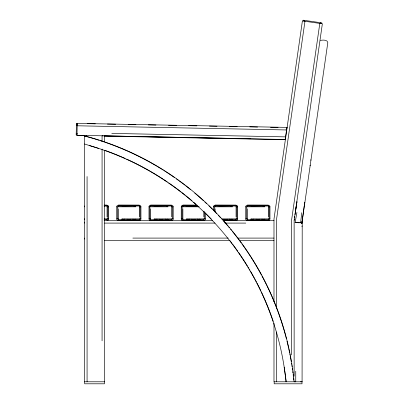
<?xml version="1.0" encoding="UTF-8"?>
<svg xmlns="http://www.w3.org/2000/svg" width="404" height="404" viewBox="0 0 404 404"><rect width="100%" height="100%" fill="white"/><g stroke="black" fill="none" stroke-linecap="round" stroke-linejoin="round"><path stroke-width="0.61" d="M84.562 135.492L76.992 135.305L86.597 135.497M77.23 123.397L286.931 127.386L286.719 128.416M77.22 123.897L76.417 123.841L76.194 134.911L77.002 134.931M77.235 123.245L76.987 135.562L84.557 135.714M77.007 134.658L76.199 134.643M107.873 206.808L107.873 218.902M117.549 218.902L117.549 206.808M140.127 206.808L140.127 218.902M149.803 218.902L149.803 206.808M172.382 206.808L172.382 218.902M182.058 218.902L182.058 206.808M236.89 206.808L236.89 218.902M246.566 218.902L246.566 206.808M269.145 206.808L269.145 218.902M286.744 128.674L285.562 136.916M104.121 135.88L285.194 139.486L285.567 136.87L111.797 133.411M286.103 129.987L286.653 129.048L286.562 129.957L77.184 125.785M286.517 130.255L286.618 129.3M285.517 137.345L285.163 139.703L104.747 136.113M286.572 129.76L286.931 127.386L286.754 128.154M301.571 223.276L301.702 222.119M300.591 222.897L301.773 212.731M301.914 223.069L304.783 202.298L301.869 223.407M285.163 139.703L285.365 138.739M303.045 20.998L303.162 20.2L321.837 22.882L321.72 23.679M304.242 21.17L304.358 20.372M304.959 21.271L276.558 219.261L276.558 308.712M319.806 23.402L291.557 220.332L291.557 354.874M320.524 23.508L320.64 22.71M304.252 206.803L327.806 42.607C327.477 39.597 322.655 39.925 320.453 40.4M294.193 220.241L294.38 219.003M294.561 217.771L294.743 216.539M295.021 214.686L296.95 201.732L295.263 212.726M301.929 222.937L302.177 221.281L301.818 223.442M286.618 129.315L286.668 129.022M285.426 138.072L285.345 138.415L285.466 137.825M299.384 222.811L295.152 222.518L296.92 212.494M302.202 225.988L301.884 226.513M310.035 165.696L310.221 165.191M118.357 219.71L123.599 219.518L124.76 219.109M121.851 219.453L134.083 219.518L135.244 219.109M150.611 219.71L155.853 219.518L157.015 219.109M154.106 219.453L166.332 219.518L167.498 219.109M182.866 219.71L188.107 219.518L189.269 219.109M186.36 219.453L198.586 219.518L199.753 219.109M222.104 219.518L230.841 219.518L232.007 219.109M247.369 219.71L252.611 219.518L253.778 219.109M250.864 219.453L263.095 219.518L264.261 219.109M302.081 381.815L302.202 223.336A1.611 0.884 0 0 0 300.591 222.453L295.152 222.518M130.588 219.21L128.841 219.518L127.093 219.21M162.842 219.21L161.095 219.518L159.348 219.21M195.092 219.21L193.344 219.518L191.597 219.21M227.346 219.21L225.599 219.518L223.851 219.21M259.6 219.21L257.853 219.518L256.106 219.21M300.591 381.785L302.081 381.75M122.432 206.237L139.319 206M154.687 206.237L171.574 206M186.941 206.237L198.005 206.192M219.195 206.237L236.082 206M251.45 206.237L268.337 206M132.916 219.109L134.083 219.518L135.83 219.453M165.17 219.109L166.332 219.518L168.079 219.453M197.425 219.109L198.586 219.518L200.333 219.453M229.674 219.109L230.841 219.518L232.588 219.453M261.928 219.109L263.095 219.518L264.842 219.453M104.156 206.106L107.07 206M196.839 205.197L182.866 205.252A1.611 1.611 0 0 0 181.25 206.808L181.25 218.902A1.611 1.611 0 0 0 182.866 220.518L182.866 208.823M223.271 220.473L236.082 220.463L223.271 220.392M118.357 208.823L118.357 220.518A1.611 1.611 0 0 1 116.746 218.902L116.746 206.808A1.611 1.611 0 0 1 118.357 205.197L139.319 205.252A1.611 1.611 0 0 1 140.935 206.808L140.935 218.902A1.611 1.611 0 0 1 139.319 220.518L139.319 218.902M150.611 208.823L150.611 220.518A1.611 1.611 0 0 1 148.995 218.902L148.995 206.808A1.611 1.611 0 0 1 150.611 205.197L171.574 205.252A1.611 1.611 0 0 1 173.19 206.808L173.19 218.902A1.611 1.611 0 0 1 171.574 220.518L171.574 218.902M182.866 206.808L182.866 205.197L196.839 205.318M213.504 210.59L213.504 206.808A1.611 1.611 0 0 1 215.12 205.197L236.082 205.252A1.611 1.611 0 0 1 237.693 206.808L237.693 218.902A1.611 1.611 0 0 1 236.082 220.518L236.082 218.902M247.369 208.823L247.369 220.518A1.611 1.611 0 0 1 245.758 218.902L245.758 206.808A1.611 1.611 0 0 1 247.369 205.197L268.337 205.252A1.611 1.611 0 0 1 269.948 206.808L269.948 218.902A1.611 1.611 0 0 1 268.337 220.518L268.337 218.902M104.156 205.288L107.07 205.252A1.611 1.611 0 0 1 108.681 206.808L108.681 218.902A1.611 1.611 0 0 1 107.07 220.518L107.07 218.902M107.07 205.197L104.156 205.197L107.07 205.252L107.07 216.887M118.357 206.808L118.357 205.197L139.319 205.197L139.319 216.887M150.611 206.808L150.611 205.197L171.574 205.197L171.574 216.887M182.866 205.197L197.213 205.197M215.12 206.808L215.12 205.197L236.082 205.197L236.082 216.887M247.369 206.808L247.369 205.197L268.337 205.197L268.337 216.887M84.709 206.808L84.492 206.808A1.611 1.611 0 0 1 84.709 206M107.07 206.808L108.681 206.808M116.746 206.808L135.83 206.808M139.319 206.808L140.935 206.808M148.995 206.808L168.079 206.808M171.574 206.808L173.19 206.808M181.25 206.808L199.172 206.808M213.504 206.808L232.588 206.808M236.082 206.808L237.693 206.808M245.758 206.808L264.842 206.808M268.337 206.808L269.948 206.808M84.709 218.902L84.492 218.902A1.611 1.611 0 0 0 84.709 219.71M104.156 218.902L108.681 218.902M116.746 218.902L118.357 218.902M121.851 218.902L140.935 218.902M148.995 218.902L150.611 218.902M154.106 218.902L173.19 218.902M181.25 218.902L182.866 218.902M186.36 218.902L205.439 218.902L205.439 213.11M221.73 218.902L237.693 218.902M245.758 218.902L247.369 218.902M250.864 218.902L269.948 218.902M212.519 220.518L104.156 220.422M222.952 220.518L273.983 220.518M104.651 223.094L215.029 223.094M224.972 223.094L245.758 223.094M132.871 238.092L228.199 238.092M237.441 238.092L273.983 238.092M104.651 240.673L230.078 240.673M239.461 240.673L273.983 240.673M86.123 135.492L103.02 135.815M247.369 205.252L268.337 205.252M215.12 205.252L236.082 205.252M150.611 205.252L171.574 205.252M118.357 205.252L139.319 205.252M102.545 135.81L104.651 135.855L104.651 142.198M87.213 123.669L95.324 123.831M107.449 124.073L115.635 124.235M128.23 124.488L135.885 124.639M148.364 124.887L155.934 125.038M168.524 125.285L176.447 125.447M188.673 125.689L196.859 125.851M209.449 126.104L217.004 126.25M229.487 126.502L237.153 126.654M249.743 126.901L257.565 127.058M270.523 127.316L278.078 127.467M76.417 123.882L77.22 123.882M76.412 124.109L77.215 124.129M76.391 125.053L77.199 125.063M76.386 125.341L77.194 125.356M77.033 133.446L76.225 133.431L77.028 133.492M76.22 133.724L77.028 133.739M104.126 135.845L250.5 138.759M247.369 206L252.611 206.192M215.12 206L220.357 206.192M182.866 206L188.107 206.192M150.611 206L155.853 206.192M118.357 206L123.599 206.192M263.095 219.518L268.337 219.71M230.841 219.518L236.082 219.71M198.586 219.518L203.828 219.71M166.332 219.518L171.574 219.71M134.083 219.518L139.319 219.71M104.156 219.604L107.07 219.71M263.095 206.192L264.261 206.237M230.841 206.192L232.007 206.237M166.332 206.192L167.498 206.237M134.083 206.192L135.244 206.237M104.651 150.202L104.651 381.785L84.492 381.785L84.673 135.466M84.492 136.057L89.38 137.173A282.219 282.219 0 0 1 294.137 381.785L295.753 381.785L295.753 371.246M84.492 143.986L98.596 148.399M84.492 135.85L89.375 137.38A282.017 282.017 0 0 1 94.258 138.799M251.45 219.109L252.611 219.518M186.941 219.109L188.107 219.518M154.687 219.109L155.853 219.518M122.432 219.109L123.599 219.518M284.189 367.18L286.239 381.785M214.312 206.808L214.499 211.646M204.636 218.902L204.444 211.646M310.888 159.732L310.918 160.338M294.137 376.159L294.137 220.518L322.362 23.77L302.404 20.907L273.983 219.079L273.983 301.692M276.558 332.017L276.558 381.785M274.18 381.785L274.18 383.8L302 383.8L302 381.785L273.983 381.785L273.983 323.134M215.12 208.823L215.12 211.974M203.828 211.216L203.828 216.887M203.828 218.902L203.828 220.518A1.611 1.611 0 0 0 205.439 218.902M104.449 381.785L104.449 383.8L84.694 383.8L84.694 381.785M102.071 135.8L102.071 141.476M102.071 149.046L102.071 340.789M87.072 176.548L87.072 381.785M89.193 145.501A274.154 274.154 0 0 1 286.037 381.785M94.804 138.961A282.017 282.017 0 0 1 99.142 140.314M100.232 140.663A282.017 282.017 0 0 1 104.025 141.92M105.111 142.294A282.017 282.017 0 0 1 108.903 143.632M109.444 143.829A282.017 282.017 0 0 1 113.231 145.233M113.766 145.435A282.017 282.017 0 0 1 127.755 151.207M128.29 151.45A282.017 282.017 0 0 1 133.098 153.651M133.628 153.899A282.017 282.017 0 0 1 142.107 158.08M142.637 158.348A282.017 282.017 0 0 1 146.839 160.565M147.364 160.848A282.017 282.017 0 0 1 156.207 165.837M156.722 166.14A282.017 282.017 0 0 1 161.342 168.933M161.858 169.251A282.017 282.017 0 0 1 163.388 170.205M164.408 170.852A282.017 282.017 0 0 1 165.928 171.821M166.433 172.149A282.017 282.017 0 0 1 174.462 177.543M176.447 178.937A282.017 282.017 0 0 1 178.422 180.351M179.401 181.068A282.017 282.017 0 0 1 183.31 183.966M183.795 184.335A282.017 282.017 0 0 1 184.764 185.072M185.729 185.815A282.017 282.017 0 0 1 190.516 189.602M194.758 193.102A282.017 282.017 0 0 1 203.515 200.778M204.868 202.02A282.017 282.017 0 0 1 206.661 203.702M208.883 205.818A282.017 282.017 0 0 1 212.398 209.262M214.13 211.004A282.017 282.017 0 0 1 216.706 213.655M218.402 215.438A282.017 282.017 0 0 1 220.503 217.69M223.402 220.877A282.017 282.017 0 0 1 227.856 225.982M228.654 226.922A282.017 282.017 0 0 1 229.447 227.866M230.628 229.285A282.017 282.017 0 0 1 231.411 230.235M232.578 231.669A282.017 282.017 0 0 1 237.522 237.966M238.264 238.946A282.017 282.017 0 0 1 241.198 242.9M241.92 243.895A282.017 282.017 0 0 1 244.41 247.405M244.763 247.91A282.017 282.017 0 0 1 247.874 252.48M248.213 252.99A282.017 282.017 0 0 1 250.889 257.101M251.222 257.621A282.017 282.017 0 0 1 259.368 271.271M259.666 271.806A282.017 282.017 0 0 1 261.423 275.013M261.999 276.084A282.017 282.017 0 0 1 264.256 280.396M264.534 280.942A282.017 282.017 0 0 1 266.696 285.285M266.963 285.83A282.017 282.017 0 0 1 269.039 290.203M269.291 290.754A282.017 282.017 0 0 1 271.523 295.708M271.766 296.263A282.017 282.017 0 0 1 273.185 299.581M273.649 300.692A282.017 282.017 0 0 1 277.599 310.732M277.806 311.287A282.017 282.017 0 0 1 279.22 315.216M279.416 315.776A282.017 282.017 0 0 1 281.139 320.842M281.32 321.407A282.017 282.017 0 0 1 284.103 330.437M284.27 331.007A282.017 282.017 0 0 1 285.679 336.098M285.83 336.663A282.017 282.017 0 0 1 286.421 338.926M286.991 341.193A282.017 282.017 0 0 1 288.456 347.425M288.709 348.556A282.017 282.017 0 0 1 289.315 351.389M289.431 351.955A282.017 282.017 0 0 1 289.663 353.086M289.89 354.217A282.017 282.017 0 0 1 290.107 355.348M290.325 356.485A282.017 282.017 0 0 1 291.239 361.565M291.521 363.257A282.017 282.017 0 0 1 291.708 364.383M291.885 365.514A282.017 282.017 0 0 1 292.057 366.64M292.309 368.327A282.017 282.017 0 0 1 292.546 370.019M292.779 371.705A282.017 282.017 0 0 1 292.925 372.826M293.137 374.508A282.017 282.017 0 0 1 293.339 376.19M293.531 377.871A282.017 282.017 0 0 1 293.769 380.108M84.492 223.094A2.581 2.581 0 0 1 84.673 222.144M84.673 239.042A2.581 2.581 0 0 1 84.492 238.092M105.08 150.399A274.356 274.356 0 0 1 122.038 157.065M122.553 157.292A274.356 274.356 0 0 1 125.139 158.429M126.679 159.126A274.356 274.356 0 0 1 135.401 163.272M135.906 163.524A274.356 274.356 0 0 1 149.551 170.831M150.051 171.119A274.356 274.356 0 0 1 158.484 176.174M158.974 176.482A274.356 274.356 0 0 1 162.888 178.982M163.378 179.3A274.356 274.356 0 0 1 167.256 181.881M168.7 182.871A274.356 274.356 0 0 1 181.002 191.844M181.931 192.567A274.356 274.356 0 0 1 185.158 195.122M186.077 195.859A274.356 274.356 0 0 1 191.961 200.773M193.743 202.318A274.356 274.356 0 0 1 195.96 204.278M204.621 212.347A274.356 274.356 0 0 1 211.302 219.084M230.285 241.122A274.356 274.356 0 0 1 232.088 243.481M232.805 244.43A274.356 274.356 0 0 1 235.618 248.253M235.961 248.733A274.356 274.356 0 0 1 237.683 251.152M238.698 252.606A274.356 274.356 0 0 1 247.415 265.994M248.026 267.004A274.356 274.356 0 0 1 248.632 268.014M249.238 269.029A274.356 274.356 0 0 1 249.839 270.044M250.435 271.064A274.356 274.356 0 0 1 255.025 279.28M255.298 279.8A274.356 274.356 0 0 1 256.394 281.876M256.939 282.916A274.356 274.356 0 0 1 260.843 290.779M261.343 291.834A274.356 274.356 0 0 1 262.332 293.95M262.575 294.481A274.356 274.356 0 0 1 272.114 318.089M272.301 318.63A274.356 274.356 0 0 1 273.23 321.342M123.599 220.392L118.357 220.463L139.319 220.463L123.599 220.392M155.853 220.392L150.611 220.463L171.574 220.463L155.853 220.392M188.107 220.392L182.866 220.463L203.828 220.463L188.107 220.392M252.611 220.392L247.369 220.463L268.337 220.463L252.611 220.392"/></g></svg>
